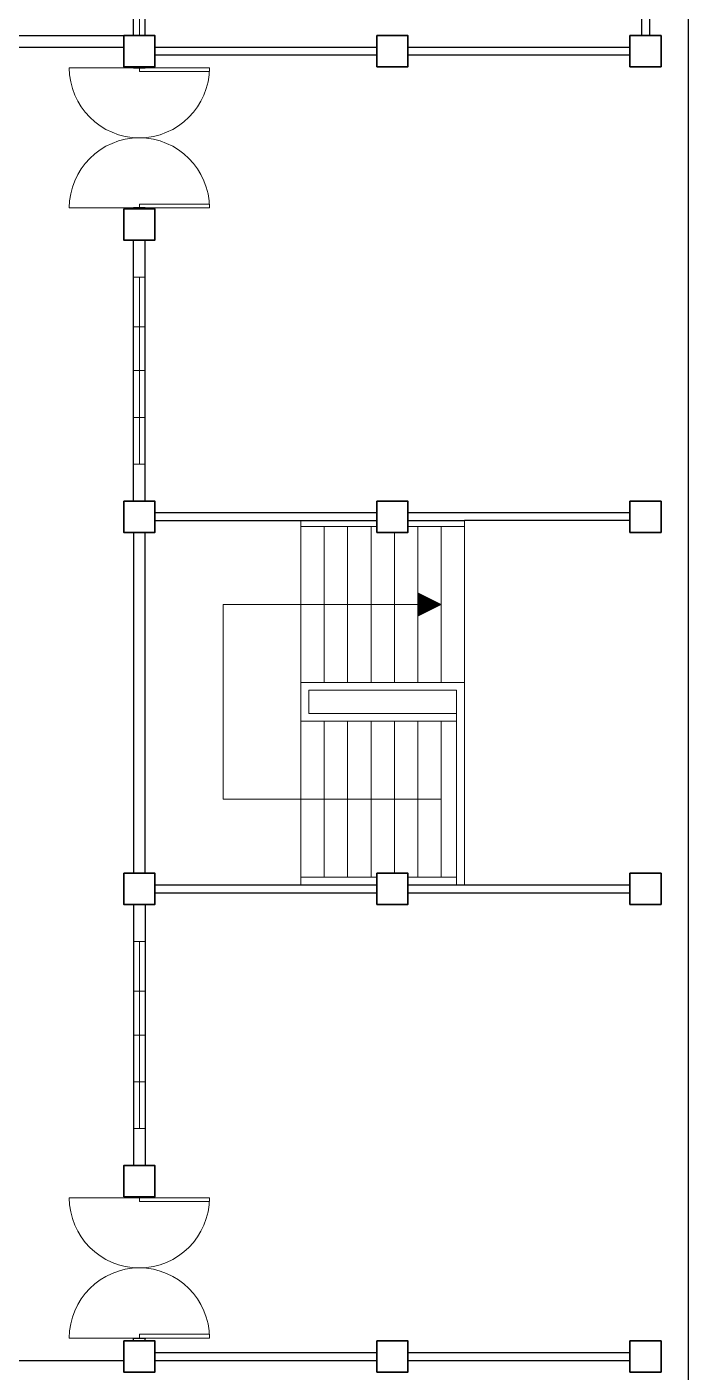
# Model space of a CAD drawing. Header units: millimetres. Extents: x 3 to 200, y 1 to 233.
# Drawn here: x 12.48 to 20.97, y 29.74 to 47 of the extents above; entities that cross this region are included whole.
import ezdxf

# ---------------------------------------------------------------- set-up
doc = ezdxf.new("R2010")
doc.units = ezdxf.units.MM
doc.header["$MEASUREMENT"] = 0
doc.layers.add('exhaust', color=1, linetype='Continuous')

msp = doc.modelspace()

# ---------------------------------------------------------------- linework, layer by layer
at = {"color": 8, "linetype": 'ByBlock', "lineweight": 25}
for p, q in [((13.845, 46.887), (13.845, 52.487)), ((13.995, 46.887), (13.995, 52.487)), ((20.37, 49.137), (20.37, 46.887)), ((20.47, 49.087), (20.47, 46.887)), ((14.12, 46.737), (16.97, 46.737)), ((14.12, 46.637), (16.97, 46.637)), ((17.37, 46.737), (20.22, 46.737)), ((17.37, 46.637), (20.22, 46.637)), ((13.845, 46.474), (13.845, 46.487)), ((13.995, 46.474), (13.995, 46.487)), ((13.845, 45.571), (13.845, 45.577)), ((13.995, 45.571), (13.995, 45.577)), ((13.845, 44.662), (13.845, 44.674)), ((13.995, 44.662), (13.995, 44.674)), ((13.845, 40.912), (13.845, 44.262)), ((13.995, 40.912), (13.995, 44.262)), ((16.97, 40.762), (14.12, 40.762)), ((20.22, 40.762), (17.37, 40.762)), ((14.12, 40.662), (16.97, 40.662)), ((17.37, 40.662), (18.095, 40.662)), ((20.22, 40.662), (18.095, 40.662)), ((13.845, 40.512), (13.845, 36.137)), ((13.995, 38.587), (13.995, 40.512)), ((13.995, 38.487), (13.995, 38.587)), ((13.995, 38.187), (13.995, 38.487)), ((13.995, 38.087), (13.995, 38.187)), ((13.995, 36.137), (13.995, 38.087)), ((14.12, 35.987), (16.97, 35.987)), ((17.37, 35.987), (20.22, 35.987)), ((13.845, 35.737), (13.845, 32.387)), ((13.995, 35.737), (13.995, 32.387)), ((14.12, 35.887), (16.97, 35.887)), ((17.37, 35.887), (20.22, 35.887)), ((13.845, 31.987), (13.845, 31.974)), ((13.995, 31.987), (13.995, 31.974)), ((13.845, 31.077), (13.845, 31.071)), ((13.995, 31.077), (13.995, 31.071)), ((13.845, 30.174), (13.845, 30.162)), ((13.995, 30.174), (13.995, 30.162)), ((14.12, 29.987), (16.97, 29.987)), ((14.12, 29.887), (16.97, 29.887)), ((17.37, 29.987), (20.22, 29.987)), ((17.37, 29.887), (20.22, 29.887))]:
    msp.add_line(p, q, dxfattribs=at)
at = {"color": 8, "linetype": 'ByBlock', "lineweight": 9}
for p, q in [((13.92, 49.199), (13.92, 46.887)), ((15.995, 40.587), (15.995, 40.662)), ((15.995, 38.587), (15.995, 40.587)), ((16.97, 40.587), (15.995, 40.587)), ((16.295, 38.587), (16.295, 40.587)), ((16.595, 38.587), (16.595, 40.587)), ((16.895, 38.587), (16.895, 40.587)), ((18.095, 40.587), (17.37, 40.587)), ((17.495, 40.587), (17.495, 38.587)), ((17.795, 40.587), (17.795, 38.587)), ((18.095, 40.662), (18.095, 40.587)), ((18.095, 40.587), (18.095, 38.587)), ((17.195, 40.512), (17.195, 38.587)), ((17.495, 39.587), (17.495, 39.737)), ((17.795, 39.587), (17.495, 39.737)), ((17.505, 39.587), (17.505, 39.732)), ((17.515, 39.587), (17.515, 39.727)), ((17.525, 39.587), (17.525, 39.722)), ((17.535, 39.587), (17.535, 39.717)), ((17.545, 39.587), (17.545, 39.712)), ((17.555, 39.587), (17.555, 39.707)), ((17.565, 39.587), (17.565, 39.702)), ((14.995, 37.087), (14.995, 39.587)), ((14.995, 39.587), (17.495, 39.587)), ((16.895, 39.587), (16.695, 39.587)), ((16.895, 39.587), (17.095, 39.587)), ((17.495, 39.587), (17.795, 39.587)), ((17.495, 39.587), (17.495, 39.437)), ((17.795, 39.587), (17.495, 39.437)), ((17.505, 39.587), (17.505, 39.442)), ((17.515, 39.587), (17.515, 39.447)), ((17.525, 39.587), (17.525, 39.452)), ((17.535, 39.587), (17.535, 39.457)), ((17.545, 39.587), (17.545, 39.462)), ((17.555, 39.587), (17.555, 39.467)), ((17.565, 39.587), (17.565, 39.472)), ((17.575, 39.587), (17.575, 39.697)), ((17.575, 39.587), (17.575, 39.477)), ((17.585, 39.587), (17.585, 39.692)), ((17.585, 39.587), (17.585, 39.482)), ((17.595, 39.587), (17.595, 39.687)), ((17.595, 39.587), (17.595, 39.487)), ((17.605, 39.587), (17.605, 39.682)), ((17.605, 39.587), (17.605, 39.492)), ((17.615, 39.587), (17.615, 39.677)), ((17.615, 39.587), (17.615, 39.497)), ((17.625, 39.587), (17.625, 39.672)), ((17.625, 39.587), (17.625, 39.502)), ((17.635, 39.587), (17.635, 39.667)), ((17.635, 39.587), (17.635, 39.507)), ((17.645, 39.587), (17.645, 39.662)), ((17.645, 39.587), (17.645, 39.512)), ((17.655, 39.587), (17.655, 39.657)), ((17.655, 39.587), (17.655, 39.517)), ((17.665, 39.587), (17.665, 39.652)), ((17.665, 39.587), (17.665, 39.522)), ((17.675, 39.587), (17.675, 39.647)), ((17.675, 39.587), (17.675, 39.527)), ((17.685, 39.587), (17.685, 39.642)), ((17.685, 39.587), (17.685, 39.532)), ((17.695, 39.587), (17.695, 39.637)), ((17.695, 39.587), (17.695, 39.537)), ((17.705, 39.587), (17.705, 39.632)), ((17.705, 39.587), (17.705, 39.542)), ((17.715, 39.587), (17.715, 39.627)), ((17.715, 39.587), (17.715, 39.547)), ((17.725, 39.587), (17.725, 39.622)), ((17.725, 39.587), (17.725, 39.552)), ((17.735, 39.587), (17.735, 39.617)), ((17.735, 39.587), (17.735, 39.557)), ((17.745, 39.587), (17.745, 39.612)), ((17.745, 39.587), (17.745, 39.562)), ((17.755, 39.587), (17.755, 39.607)), ((17.755, 39.587), (17.755, 39.567)), ((17.765, 39.587), (17.765, 39.602)), ((17.765, 39.587), (17.765, 39.572)), ((17.775, 39.587), (17.775, 39.597)), ((17.775, 39.587), (17.775, 39.577)), ((17.785, 39.587), (17.785, 39.592)), ((17.785, 39.587), (17.785, 39.582)), ((18.095, 38.587), (15.995, 38.587)), ((15.995, 38.587), (15.995, 38.487)), ((18.095, 38.487), (18.095, 38.587)), ((15.995, 38.187), (15.995, 38.487)), ((16.095, 38.187), (16.095, 38.487)), ((16.095, 38.487), (17.945, 38.487)), ((17.945, 38.487), (17.995, 38.487)), ((17.995, 38.487), (17.995, 38.187)), ((18.095, 38.487), (18.095, 38.187)), ((15.995, 36.087), (15.995, 38.187)), ((17.945, 38.187), (16.095, 38.187)), ((17.945, 38.187), (17.995, 38.187)), ((17.995, 38.187), (17.995, 35.987)), ((18.095, 38.087), (18.095, 38.187)), ((15.995, 38.087), (17.995, 38.087)), ((16.295, 36.087), (16.295, 38.087)), ((16.595, 36.087), (16.595, 38.087)), ((16.895, 36.087), (16.895, 38.087)), ((17.195, 36.137), (17.195, 38.087)), ((17.495, 36.087), (17.495, 38.087)), ((17.795, 36.087), (17.795, 38.087)), ((18.095, 36.087), (18.095, 38.087)), ((15.995, 37.087), (14.995, 37.087)), ((17.795, 37.087), (15.995, 37.087)), ((15.995, 36.087), (15.995, 35.987)), ((15.995, 36.087), (16.97, 36.087)), ((17.37, 36.087), (17.995, 36.087)), ((18.095, 36.087), (18.095, 35.987))]:
    msp.add_line(p, q, dxfattribs=at)
at = {"color": 8, "lineweight": 25}
for p, q in [((8.42, 46.887), (13.72, 46.887)), ((10.72, 46.737), (13.72, 46.737)), ((13.845, 46.487), (13.845, 46.474)), ((13.845, 46.474), (13.995, 46.474)), ((13.995, 46.487), (13.995, 46.474)), ((13.995, 44.674), (13.845, 44.674)), ((13.845, 44.662), (13.845, 44.674)), ((13.995, 44.662), (13.995, 44.674)), ((13.995, 44.262), (13.845, 44.262)), ((13.995, 32.387), (13.845, 32.387)), ((13.845, 31.987), (13.845, 31.974)), ((13.995, 31.974), (13.845, 31.974)), ((13.995, 31.987), (13.995, 31.974)), ((13.845, 30.174), (13.995, 30.174)), ((13.845, 30.137), (13.845, 30.174)), ((13.995, 30.137), (13.995, 30.174)), ((10.72, 29.887), (13.72, 29.887))]:
    msp.add_line(p, q, dxfattribs=at)
at = {"color": 8, "lineweight": 13}
for p, q in [((13.92, 46.474), (13.02, 46.474)), ((13.92, 46.474), (14.82, 46.474)), ((13.92, 46.424), (13.92, 46.474)), ((14.82, 46.474), (14.82, 46.424)), ((14.82, 46.424), (13.92, 46.424)), ((13.92, 44.724), (14.82, 44.724)), ((13.92, 44.674), (13.92, 44.724)), ((14.82, 44.724), (14.82, 44.674)), ((13.92, 44.674), (13.02, 44.674)), ((14.82, 44.674), (13.92, 44.674)), ((13.92, 31.974), (13.02, 31.974)), ((14.82, 31.974), (13.92, 31.974)), ((13.92, 31.974), (13.92, 31.924)), ((14.82, 31.924), (14.82, 31.974)), ((13.92, 31.924), (14.82, 31.924)), ((14.82, 30.224), (13.92, 30.224)), ((13.92, 30.224), (13.92, 30.174)), ((14.82, 30.174), (14.82, 30.224)), ((13.92, 30.174), (13.02, 30.174)), ((13.92, 30.174), (14.82, 30.174))]:
    msp.add_line(p, q, dxfattribs=at)
at = {"color": 8, "lineweight": 9}
for p, q in [((13.845, 43.787), (13.995, 43.787)), ((13.845, 42.587), (13.845, 43.787)), ((13.92, 41.387), (13.92, 43.787)), ((13.995, 43.787), (13.995, 41.387)), ((13.845, 43.149), (13.995, 43.149)), ((13.845, 42.587), (13.845, 41.387)), ((13.845, 42.587), (13.995, 42.587)), ((13.845, 41.987), (13.995, 41.987)), ((13.995, 41.387), (13.845, 41.387)), ((13.845, 35.262), (13.995, 35.262)), ((13.845, 34.062), (13.845, 35.262)), ((13.92, 32.862), (13.92, 35.262)), ((13.995, 35.262), (13.995, 32.862)), ((13.845, 34.624), (13.995, 34.624)), ((13.845, 34.062), (13.845, 32.862)), ((13.845, 34.062), (13.995, 34.062)), ((13.845, 33.462), (13.995, 33.462)), ((13.995, 32.862), (13.845, 32.862))]:
    msp.add_line(p, q, dxfattribs=at)
for points in [[(13.845, 49.199), (13.995, 49.199), (13.995, 46.887), (13.845, 46.887)], [(13.845, 41.387), (13.845, 43.787), (13.995, 43.787), (13.995, 41.387)], [(13.845, 43.787), (13.995, 43.787), (13.995, 41.387), (13.845, 41.387)], [(13.845, 32.862), (13.845, 35.262), (13.995, 35.262), (13.995, 32.862)], [(13.845, 35.262), (13.995, 35.262), (13.995, 32.862), (13.845, 32.862)]]:
    msp.add_lwpolyline(points, close=True, dxfattribs=at)
at = {"color": 8, "linetype": 'ByBlock', "lineweight": 35}
for points in [[(13.72, 46.887), (14.12, 46.887), (14.12, 46.487), (13.72, 46.487)], [(16.97, 46.887), (17.37, 46.887), (17.37, 46.487), (16.97, 46.487)], [(20.22, 46.887), (20.62, 46.887), (20.62, 46.487), (20.22, 46.487)], [(13.72, 40.912), (14.12, 40.912), (14.12, 40.512), (13.72, 40.512)], [(16.97, 40.912), (17.37, 40.912), (17.37, 40.512), (16.97, 40.512)], [(20.22, 40.912), (20.62, 40.912), (20.62, 40.512), (20.22, 40.512)], [(13.72, 36.137), (14.12, 36.137), (14.12, 35.737), (13.72, 35.737)], [(16.97, 36.137), (17.37, 36.137), (17.37, 35.737), (16.97, 35.737)], [(20.22, 36.137), (20.62, 36.137), (20.62, 35.737), (20.22, 35.737)], [(13.72, 30.137), (14.12, 30.137), (14.12, 29.737), (13.72, 29.737)], [(16.97, 30.137), (17.37, 30.137), (17.37, 29.737), (16.97, 29.737)], [(20.22, 30.137), (20.62, 30.137), (20.62, 29.737), (20.22, 29.737)]]:
    msp.add_lwpolyline(points, close=True, dxfattribs=at)
at = {"color": 8, "lineweight": 35}
for points in [[(13.72, 44.662), (14.12, 44.662), (14.12, 44.262), (13.72, 44.262)], [(13.72, 31.987), (14.12, 31.987), (14.12, 32.387), (13.72, 32.387)]]:
    msp.add_lwpolyline(points, close=True, dxfattribs=at)
at = {"color": 8, "lineweight": 13}
for centre, start, end in [((13.92, 46.474), 180, 0), ((13.92, 44.674), 0, 180), ((13.92, 31.974), 180, 0), ((13.92, 30.174), 0, 180)]:
    msp.add_arc(centre, 0.9, start, end, dxfattribs=at)
at = {"layer": 'exhaust'}
msp.add_line((20.968, 57.807), (20.968, 28.664), dxfattribs=at)

doc.saveas('drawing.dxf')
